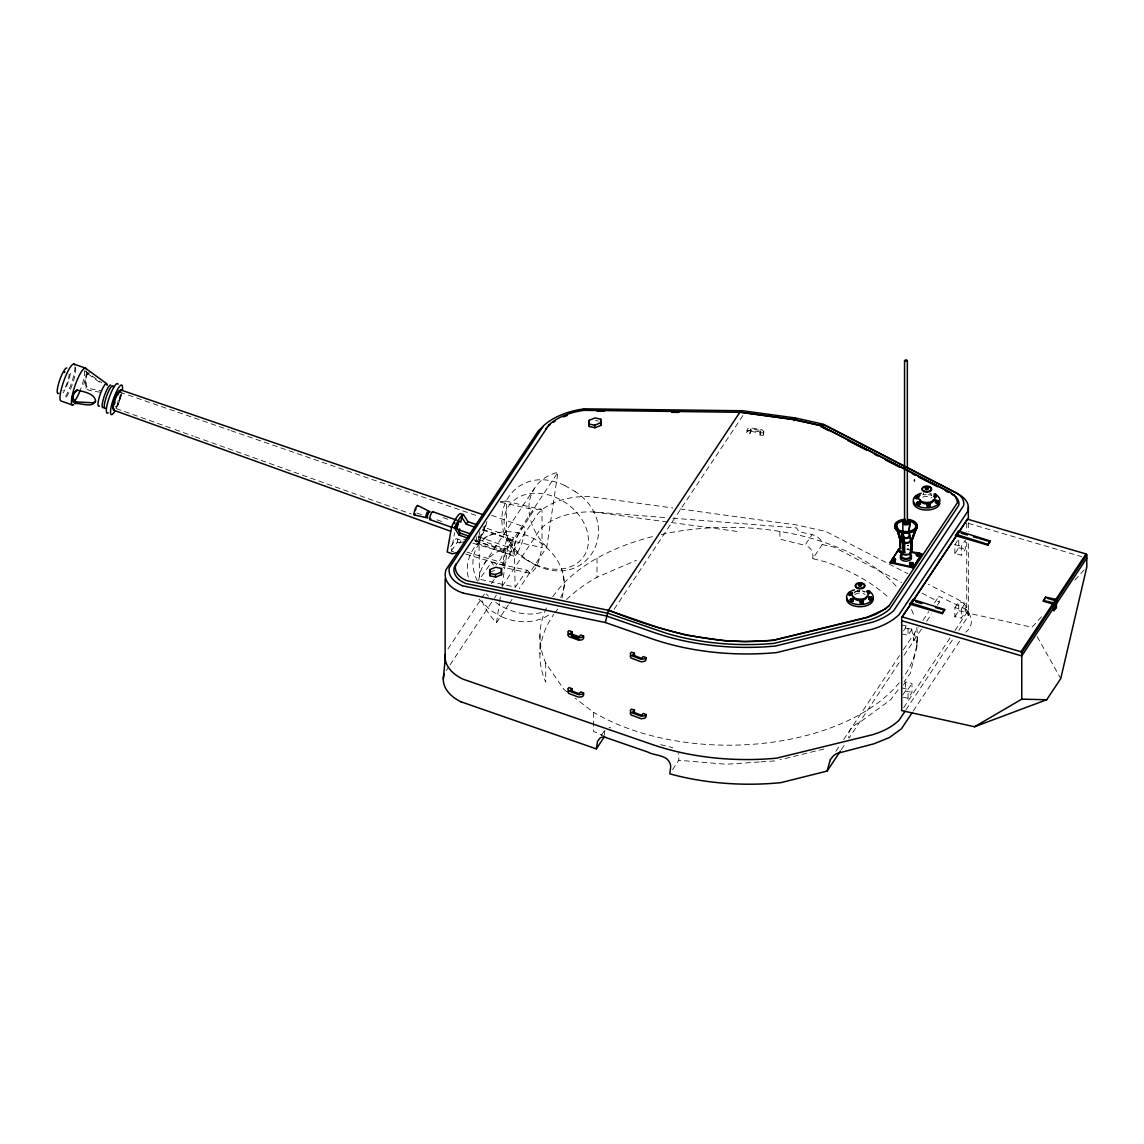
<?xml version="1.0" encoding="UTF-8"?>
<svg xmlns="http://www.w3.org/2000/svg" width="1144" height="1144" viewBox="0 0 1144 1144"><rect width="100%" height="100%" fill="white"/><g stroke="black" fill="none" stroke-linecap="round" stroke-linejoin="round"><path stroke-width="0.75" stroke-dasharray="5 3.75" d="M746.746 432.818L747.447 428.886L750.535 427.842L761.961 429.744L763.849 431.603L763.162 435.535L759.988 435.006L760.903 430.559L750.936 428.9L750.035 433.361L746.746 432.818L747.347 431.359L750.45 430.33L761.875 432.217L763.763 434.091M750.035 433.361L750.936 428.9M759.988 435.006L760.903 430.559M763.162 435.535L763.849 431.603M478.907 536.75L479.565 579.25L515.315 587.158L527.041 570.184L491.491 562.305L479.565 579.25M479.021 535.721L479.879 531.545M482.053 600.8A58.273 44.416 33.6 0 0 496.51 622.736L499.37 603.589M499.628 601.844L500.414 596.625M501.973 586.186L507.679 547.919L557.929 472.329L546.775 547.147L519.176 588.645M453.596 551.851L451.337 551.065L454.583 532.746M451.337 551.065L457.285 542.113L458.172 537.108M465.651 554.039L502.402 565.079L504.876 551.208L506.148 549.277L476.705 538.91M502.402 565.079L503.689 563.148L506.148 549.277M472.887 543.171L509.638 554.211L512.097 540.34L513.799 537.78L482.711 526.826M509.638 554.211L511.325 551.651L513.799 537.78M500.357 501.63L505.534 501.015L506.206 501.801A7.422 2.174 -77.5 0 1 506.506 504.189L506.506 539.725C504.49 548.462 502.945 558.587 496.053 564.936M505.534 501.015L541.741 509.681A7.422 2.174 -77.5 0 1 542.042 512.069L542.042 547.604C539.668 556.341 538.752 568.325 530.23 573.287L503.16 567.281M917.259 637.737L917.259 645.431L910.181 673.573L904.032 681.824M562.09 597.883L564.564 584.484L562.648 572.329M856.856 590.947L857.914 591.577L859.787 590.518M87.874 372.987L85.085 378.063L85.657 388.102L89.232 390.433L99.785 392.178M87.259 373.573L85.757 379.651L86.701 386.543L90.304 388.817L100.715 390.79M86.3 375.003L89.346 372.529M85.657 388.102L86.701 386.543M450.736 546.603L456.084 538.538L461.246 540.354L466.237 539.053M457.285 542.113L459.545 542.914L461.246 540.354M483.998 564.235L534.248 488.645M541.069 508.894L534.219 509.709L515.715 538.466L514.357 546.589L515.1 587.115M447.976 648.905L484.47 594.008M491.377 583.626L494.337 579.179M503.217 565.822L537.737 513.899A54.554 31.503 0 0 1 589.947 496.596L672.944 507.993M446.174 670.684L449.12 666.237M450.107 664.764L493.407 599.642M494.394 598.169L496.353 595.209M502.259 586.329L539.653 530.087A57.229 33.033 0 0 1 566.738 514.843A55.47 32.032 0 0 1 593.25 511.926L665.736 517.631M496.51 622.736L508.336 604.947M509.323 603.46L512.283 599.013M614.185 609.194L743.099 415.286M601.201 735.549L605.562 728.985M779.908 531.445L779.908 539.139L804.918 545.345L812.083 534.577L817.245 536.708L820.82 540.054L822.236 544.544L812.841 558.687L825.153 561.733A188.674 108.923 0 0 1 889.732 598.655M672.515 769.74L678.807 760.274L678.807 755.941A8.451 6.835 14.1 0 0 678.135 753.195M954.854 553.71L954.854 544.73L958.786 538.795L958.786 547.776L954.854 553.71L961.332 555.14L965.279 549.22L965.279 540.24L961.332 546.16L961.332 555.14M903.517 630.916L905.49 627.942L905.49 624.953M901.543 633.876L908.036 635.306L911.968 629.386L911.968 626.397M835.921 751.236L839.796 745.402M843.686 739.553L899.484 655.626M903.402 649.735L918.074 627.684M922.922 620.391L928.728 611.64M934.548 602.888L938.423 597.054M841.341 749.663L845.144 743.943M899.155 662.705L848.934 738.237C846.774 730.129 854.225 724.71 860.531 721.778L890.718 699.699L899.928 687.315M904.089 655.298L921.764 628.699M926.669 621.335L931.559 613.971M937.436 605.133L939.396 602.187L938.223 597.382A10.367 3.403 40.3 0 1 939.624 596.596L961.332 607.035C971.27 611.025 975.689 624.867 965.693 632.131M903.517 684.927L905.49 681.967L911.968 683.397L911.968 692.377L908.036 698.312L901.543 696.868L905.49 690.947L905.49 681.967M954.854 607.721L958.786 601.801L965.279 603.231L965.279 612.212L961.332 618.146L954.854 616.702L954.854 607.721L961.332 609.166L965.279 603.231M954.854 616.702L958.786 610.782L958.786 601.801M908.036 698.312L908.036 689.332L911.968 683.397M903.674 707.635L949.992 637.994M954.911 630.573L966.737 612.798L966.737 542.285M905.991 709.809L953.896 637.766M958.786 630.415L967.581 617.188A31.803 18.361 0 0 0 958.272 599.713L928.327 584.269M913.269 710.967L959.759 641.055M1041.483 616.773L1031.945 627.241L966.737 612.798M1074.874 580.122L1084.412 569.655M548.619 615.086C534.448 624.138 516.101 623.337 501.186 616.573M566.509 599.585A188.674 108.923 0 0 1 597.011 577.262L636.493 560.26M823.866 749.034L780.051 759.745M490.261 572.143L494.723 570.356M459.545 542.914L464.536 541.598M495.738 533.247C475.89 537.265 462.991 559.259 468.668 578.578M924.652 494.909L926.111 494.694M759.244 761.99L726.054 764.249L678.807 760.274M760.989 761.861L774.974 760.917M672.801 518.189L796.567 527.927L798.812 531.631L812.083 534.577M593.25 511.926L740.583 531.917M680.008 508.966L796.567 524.967L825.868 531.459L907.836 573.716M746.832 430.33L750.121 430.873M760.088 432.532L763.248 433.047M750.85 431.388L760.817 433.033M595.466 420.463L598.326 421.092M954.854 544.73L961.332 546.16M958.786 547.776L965.279 549.22M822.236 544.544L834.09 547.175L901.672 582.482M500.371 502.202L534.219 509.709M958.786 610.782L965.279 612.212M901.543 624.896L908.036 626.34L908.036 635.306M506.506 539.725L542.042 547.604M905.49 627.942L911.968 629.386M901.543 687.887L908.036 689.332M905.49 690.947L911.968 692.377M530.23 573.287L527.041 570.184M660.66 744.644L670.741 747.161A8.623 6.464 36.7 0 1 672.801 747.904M968.425 523.38L1081.724 556.627M474.588 540.626L511.325 551.651M466.938 552.123L503.689 563.148M416.759 513.07L421.836 514.686M564.922 485.614C511.039 459.602 476.719 526.54 524.724 558.815L524.796 558.858M535.421 565.064C589.317 591.091 623.623 524.138 575.632 491.877L575.546 491.82M120.034 392.235L229.372 430.072M231.045 430.659L237.78 432.99M239.453 433.562L478.306 516.23M491.62 515.315L524.109 526.755M482.725 529.3L510.853 539.21A4.204 0.858 -70.6 0 1 509.366 545.516A4.204 0.858 -70.6 0 1 508.05 544.787A4.204 0.858 -70.6 0 1 510.853 539.21M482.654 529.958L512.097 540.34M443.143 517.631L449.535 519.876M436.937 519.819L443.329 522.079M478.221 536.636L507.993 547.132M475.418 540.84L504.876 551.208M476.576 542.971L513.942 556.127M116.259 408.58L173.259 428.943M174.932 429.543L181.639 431.946M183.312 432.546L193.365 436.136M195.038 436.736L201.744 439.139M203.417 439.739L411.254 514.028M473.973 539.611L477.334 540.812M604.618 736.407L593.407 731.302L593.407 712.24L575.175 698.126M922.107 593.15L939.396 602.187M564.621 485.442L575.632 491.877M524.724 558.815L535.721 565.236M478.95 599.056L490.476 610.31L501.487 616.745M88.302 374.102L101.459 383.655M85.042 370.985L101.959 382.897M566.752 691.619L563.949 689.446L545.717 663.034A188.674 108.923 0 0 1 547.047 606.649M493.45 565.122L491.491 562.305M969.125 613.613L966.036 609.194L968.339 615.4L968.339 542.042M1037.179 636.579L1060.745 678.592M917.259 645.431L914.328 633.519L913.927 640.483L911.496 628.557A188.674 108.923 0 0 0 910.081 625.525M968.339 522.679L968.339 531.488M966.737 522.894L966.737 531.703M961.332 609.166L961.332 618.146M923.594 492.807L923.594 494.279M859.373 589.889L859.373 591.362M857.914 590.104L857.914 591.577M812.841 558.687L812.841 554.339A8.623 6.464 36.7 0 0 804.918 545.345M604.618 734.963L604.618 732.074A8.28 5.305 53.8 0 1 604.861 730.358M597.011 558.201L597.011 577.262M545.717 663.034L545.717 682.096A188.674 108.923 0 0 1 553.782 614.371M539.954 634.791L539.954 653.853M906.82 549.306A4.419 2.545 0 0 1 909.623 550.393M554.783 612.984A188.674 108.923 0 0 1 557.972 608.851M907.049 548.662A5.548 3.203 0 0 1 909.623 549.406M608.98 727.57A9.395 6.02 53.8 0 1 610.767 727.913M916.701 627.698A188.674 108.923 0 0 1 903.431 677.219M899.241 682.753A188.674 108.923 0 0 1 593.407 712.24M552.809 596.71A188.674 108.923 0 0 1 652.838 536.507M661.346 534.491A188.674 108.923 0 0 1 897.096 587.258M911.496 609.495A188.674 108.923 0 0 1 914.514 617.674M929.743 493.321A8.208 4.748 0 0 1 931.631 493.922M922.665 497.211A6.564 3.789 0 0 1 931.917 497.769M922.665 494.809A6.564 3.789 0 0 1 924.137 494.279M930.673 494.68A6.564 3.789 0 0 1 931.917 495.366M928.013 494.737A13.299 7.679 0 0 1 931.388 495.209M541.384 612.512A48.892 37.266 33.6 0 1 495.738 602.402M488.459 596.224A48.892 37.266 33.6 0 1 486.286 593.965M477.448 581.095A48.892 37.266 33.6 0 1 517.274 532.689A48.892 37.266 33.6 0 1 560.732 597.511M486.915 521.507A15.544 3.175 -70.6 0 1 480.28 539.124A15.544 3.175 -70.6 0 1 475.689 540.669M485.371 525.582A13.27 2.703 -70.6 0 1 479.25 539.41A13.27 2.703 -70.6 0 1 476.705 536.75M546.775 547.147A58.273 44.416 33.6 0 1 557.929 472.329M478.793 580.637A58.273 44.416 33.6 0 1 507.679 547.919M484.541 526.183A10.282 2.102 -70.6 0 1 480.251 536.25A10.282 2.102 -70.6 0 1 477.72 536.479M120.949 395.424A10.739 2.188 -70.6 0 1 117.432 405.577M120.42 394.794A8.337 1.702 -70.6 0 1 117.403 404.347M116.574 405.92A8.337 1.702 -70.6 0 1 115.787 407.092M69.126 374.059A9.724 1.988 -70.6 0 1 66.924 383.426A9.724 1.988 -70.6 0 1 62.834 390.79M120.335 394.608A7.05 1.444 -70.6 0 1 117.003 405.133M116.345 406.134A7.05 1.444 -70.6 0 1 115.773 406.721M74.989 366.967A19.562 3.99 -70.6 0 1 63.907 398.956M70.356 373.344A13.27 2.703 -70.6 0 1 62.977 392.95M120.864 396.038A9.567 1.959 -70.6 0 1 115.887 408.251M121.807 392.993A15.658 3.189 -70.6 0 1 116.688 407.793M118.447 400.228A9.567 1.959 -70.6 0 1 117.56 402.559M86.415 370.985A19.562 3.99 -70.6 0 1 82.854 387.401M75.418 367.582A17.217 3.518 -70.6 0 1 72.544 383.841A17.217 3.518 -70.6 0 1 64.536 399.013M84.341 370.727A17.217 3.518 -70.6 0 1 79.894 391.162M853.939 593.064A6.564 3.789 0 0 1 865.179 592.034M854.754 594.594A6.564 3.789 0 0 1 865.179 594.437M854.482 592.02A13.299 7.679 0 0 1 864.664 591.877M907.378 545.531L908.508 545.788L907.378 545.531M509.738 541.57A45.159 34.42 33.6 0 0 582.768 557.757A45.159 34.42 33.6 0 0 546.26 494.351A45.159 34.42 33.6 0 0 509.738 541.57M517.646 552.295A15.544 3.175 -70.6 0 0 524.738 527.427A15.544 3.175 -70.6 0 0 514.686 544.615A15.544 3.175 -70.6 0 0 517.646 552.295"/><path stroke-width="1.5" d="M571.914 634.205L572 631.717L569.097 630.63L567.781 631.903L568.682 633.976L578.793 637.751L582.296 637.308L583.612 636.05L580.809 635.006L579.021 636.722L570.212 633.433L572 631.717M571.914 691.133L572 688.659L569.097 687.573L567.781 688.831L568.682 690.919L578.793 694.694L582.296 694.251L583.612 692.978L580.809 691.934L579.021 693.664L570.212 690.375L572 688.659M583.612 636.05L583.526 638.524L582.21 639.782L578.692 640.225L568.597 636.464L567.696 634.377M583.612 692.978L583.526 695.466L582.21 696.725L578.692 697.168L568.597 693.407L567.696 691.319M634.362 655.755L634.448 653.267L631.545 652.194L630.23 653.453L631.13 655.541L641.226 659.302L644.744 658.858L646.06 657.6L643.257 656.556L641.469 658.272L632.661 654.997L634.448 653.267M634.362 712.698L634.448 710.209L631.545 709.137L630.23 710.395L631.13 712.483L641.226 716.244L644.744 715.801L646.06 714.542L643.257 713.498L641.469 715.214L632.661 711.94L634.448 710.209M646.06 657.6L645.96 660.088L644.658 661.346L641.14 661.79L631.03 658.029L630.144 655.941M646.06 714.542L645.96 717.031L644.658 718.289L641.14 718.732L631.03 714.957L630.144 712.884M489.603 573.273L489.846 569.612L495.795 567.224L501.501 568.496L501.658 574.674L495.709 577.062L490.018 575.789L489.603 573.273L495.309 574.531L501.258 572.143L501.501 568.496M490.018 575.789L490.175 573.358M588.874 423.966L589.117 420.32L595.066 417.932L600.757 419.204L600.929 425.382L594.98 427.77L589.274 426.498L588.874 423.966L594.565 425.239L600.514 422.851L600.757 419.204M589.274 426.498L589.117 420.32M1043.357 601.243L1045.688 597.096L1056.212 599.47L1056.813 601.101L1054.539 604.518L1043.357 601.243L1045.688 597.096M1054.539 604.518L1053.939 602.888L1043.414 600.514M909.981 604.161L910.753 602.917L942.427 612.912L944.687 609.495L912.841 599.47L909.923 604.146L942.356 613.627L944.687 609.495M942.356 613.627L942.427 612.912M955.483 535.635L956.298 534.42L987.973 544.401L990.246 540.983L958.386 530.973L955.483 535.635L987.901 545.13L990.246 540.983M987.901 545.13L987.973 544.401M443.271 678.85L445.373 657.328M455.498 565.393A38.596 20.406 -9.2 0 0 466.723 580.651L608.365 610.31L658.343 627.556L685.642 635.134L724.61 640.754L744.673 641.569L773.573 640.368L867.066 617.546L875.732 614.385L883.368 609.995L867.066 617.288L773.573 640.125C716.845 646.331 660.517 631.259 608.365 610.052L605.319 622.508L652.766 639.081A184.57 106.564 0 0 0 776.533 652.581L871.885 629.3A65.794 37.981 0 0 0 899.155 614.514L967.581 511.597A31.803 18.361 0 0 0 958.272 494.122L825.868 425.868L820.691 424.724M908.679 524.124L909.051 520.577M908.851 531.788L910.181 520.835L909.065 531.459M904.546 360.646L905.862 359.788L907.349 360.546L907.349 523.037L906.034 523.895L904.546 523.137L904.546 360.646L906.034 361.404L907.349 360.546M904.546 523.137L905.505 522.322M461.103 701.83L596.324 748.877L597.568 741.326L599.999 738.094A8.037 6.85 68.6 0 1 604.647 737.122L647.618 751.994C654.854 755.969 666.823 754.482 670.127 763.62A9.953 8.909 65.1 0 1 670.656 767.166L669.812 773.802L673.93 774.946A185.414 107.05 0 0 0 780.952 782.639L827.098 771.07L840.397 751.093M476.161 524.524L467.982 521.65L463.42 514.586L460.517 513.556A23.209 4.733 -70.6 0 0 451.594 526.984L447.161 551.966L452.323 553.782L458.973 552.037M459.059 532.117L459.645 528.785M460.832 522.122L461.718 517.131L463.42 514.586A23.209 4.733 -70.6 0 0 454.483 527.999L459.059 535.063L468.868 538.524M827.098 771.07L830.287 759.73M455.555 565.393L455.913 563.963M415.258 510.567L415.944 508.837M911.082 541.427L915.443 528.957L916.444 528.428L911.639 541.555L911.639 550.55L911.082 541.427L915.872 528.313M911.639 541.555L916.444 528.428M458.158 523.952L457.357 526.926M848.605 593.393L849.005 592.549L851.522 592.964L851.122 595.28L849.663 595.495L848.605 593.393L849.663 594.022L851.522 592.964M848.605 594.866L849.005 592.549M850.349 599.485L852.223 598.426L853.281 599.056L852.866 601.372L851.408 601.587L850.349 599.485L851.408 600.099L853.281 599.056M850.349 600.957L850.764 598.641M860.359 601.644L860.76 600.814L863.277 601.215L862.876 603.531L860.359 603.131L860.359 601.644L862.876 602.059L863.277 601.215M860.359 603.131L860.76 600.814M915.343 496.725L917.202 495.667L918.26 496.296L917.86 498.612L915.343 498.198L915.343 496.725L917.86 497.139L918.26 496.296M869.383 592.049L868.739 590.59L867.266 590.804L867.924 592.263L869.383 592.049L869.383 593.536L867.924 593.75L867.924 592.263M915.343 498.198L915.743 495.881M869.383 593.536L869.783 591.219M868.611 597.726L870.484 596.682L871.542 597.297L871.127 599.613L869.669 599.828L868.611 597.726L869.669 598.355L871.542 597.297M868.611 599.213L869.025 596.896M917.088 502.817L917.502 501.973L920.019 502.373L919.604 504.704L918.146 504.919L917.088 502.817L918.146 503.431L920.019 502.373M917.088 504.289L917.502 501.973M927.098 504.976L927.498 504.147L930.015 504.547L929.614 506.863L927.098 506.463L927.098 504.976L929.614 505.391L930.015 504.547M936.121 495.381L935.463 493.922L934.004 494.137L934.648 495.595L936.121 495.381L936.121 496.868L933.604 496.453M936.121 496.868L936.521 494.551M935.349 501.058L935.749 500.228L938.266 500.629L937.865 502.945L936.407 503.16L935.349 501.058L936.407 501.687L938.266 500.629M935.349 502.545L935.749 500.228M793.779 420.62L795.209 417.946L823.451 424.209L956.813 493.078A27.241 15.73 0 0 1 963.548 505.719L893.678 610.682A61.233 35.35 0 0 1 872.429 622.207L775.317 646.074L765.45 646.832A180.066 103.961 0 0 1 655.04 632.846L606.306 615.972L462.333 585.728M830.401 759.544L832.989 756.298A17.947 16.631 -69.4 0 1 836.564 753.581L873.902 743.814L889.517 737.48L901.4 728.828L912.283 712.469M75.404 403.517C81.153 402.917 93.894 408.68 95.524 400.357C93.865 393.221 83.555 391.763 77.62 390.175C72.916 392.449 69.269 400.729 75.404 403.517L76.448 401.944L92.735 402.774L95.653 401.644M459.059 535.063L460.331 533.147L455.77 526.083L454.483 527.999L451.594 526.984M474.474 527.069L466.28 524.195L467.982 521.65M537.737 431.774L446.003 569.755A49.836 26.341 -9.2 0 0 463.077 593.035M608.365 610.31L740.011 412.054L793.264 419.362L819.962 425.282L950.564 492.606L954.053 495.295L951.894 493.636M596.324 748.877L604.618 736.407M895.452 524.839L896.453 524.324L900.814 538.724L900.385 548.362L899.827 539.239L895.452 524.839L900.385 539.367L900.385 548.362M904.518 552.609L903.059 532.375L904.732 543.286L904.518 552.609L903.388 552.352L901.93 532.117M899.827 539.239L896.367 525.797M911.954 551.737L921.749 553.91L912.984 567.824L890.146 562.776L899.184 548.648L900.971 548.476M890.146 562.776L898.912 548.848M899.827 548.248L900.256 538.595M891.934 561.275L892.592 558.572L895.509 559.216L894.865 561.918L893.078 562.076L891.934 559.545L893.078 560.36L895.509 559.216M901.472 551.994L898.54 551.337L899.184 548.648M903.388 552.352L903.603 543.028L902.173 533.676M911.082 550.421L911.511 540.769M911.639 550.55L912.068 540.897M909.551 563.449L910.195 562.476L913.126 563.12L912.483 565.822L910.696 565.98L909.551 563.449L910.696 564.264L913.126 563.12M916.158 553.524L916.802 552.552L919.733 553.196L919.075 555.898L917.288 556.056L916.158 553.524L917.288 554.339L919.733 553.196M909.551 565.179L910.195 562.476M916.158 555.24L916.802 552.552M912.984 567.824L921.749 553.91M889.102 605.705L885.056 609.08L889.102 605.705L956.77 503.675C959.301 502.902 953.009 492.249 956.727 498.856M901.701 617.503L967.481 519.162L1086.014 553.953L1086.8 554.983L1086.8 567.038L1060.745 678.592L1046.688 699.742L974.559 726.755L901.701 710.61L901.701 617.503L911.31 603.632M913.284 600.672L956.641 535.463M958.601 532.503L967.481 519.162M911.396 603.832L913.67 600.414M956.942 535.321L959.215 531.903M905.018 711.282L899.155 720.105A65.794 37.981 0 0 1 871.885 734.891L776.533 758.172A184.57 106.564 0 0 1 652.766 744.673L462.848 679.107A49.578 28.629 0 0 1 445.373 654.382M974.559 726.755L1021.764 699.156L1021.764 652.795L1020.977 651.751L1052.737 603.989M1053.195 603.388L1086.014 553.953M1053.638 610.538L1053.638 604.132L1055.683 601.043L1055.683 607.45L1053.638 610.538L1056.412 607.607L1056.412 601.201M1021.764 652.795L1055.683 601.773M1056.656 600.314L1086.8 554.983M1053.638 608.007L1021.764 655.927L901.701 620.692M1055.683 604.919L1086.8 558.129M548.848 425.053L454.111 567.538A40.383 21.35 -9.2 0 0 465.794 583.497L608.065 613.327L666.452 633.318A175.175 101.144 0 0 0 764.95 644.058L774.045 643.357L870.055 619.776A56.399 32.561 0 0 0 889.617 609.166L958.758 505.348A22.408 12.927 0 0 0 953.224 494.937L951.794 494.094M545.631 428.914L547.676 426.755A45.345 23.967 -9.2 0 1 550.178 424.538M77.234 389.689C73.245 392.321 70.756 399.714 76.448 401.944M883.368 610.238L885.056 608.822M850.764 600.114L852.223 599.899M584.298 408.851L742.742 410.753L795.209 417.946M950.564 492.606L819.962 425.525L793.264 419.605L740.011 412.298L584.198 410.324A43.543 23.023 -9.2 0 0 548.805 425.039M597.182 411.168L604.289 411.268M671.757 412.312L678.864 412.412M1021.764 699.156L1046.688 699.742M463.005 593.078L605.319 622.508M908.836 520.906L909.966 521.149M901.715 532.446L902.845 532.704M903.603 543.028L904.732 543.286M903.388 543.357L904.518 543.614M911.954 552.481L915.229 553.21M918.489 553.925L921.749 554.654M903.603 552.037L904.732 552.28M890.146 562.033L912.984 567.095M1056.527 601.029L1054.482 604.504M1053.638 604.132L1054.353 610.696M1055.683 607.45L1056.412 607.607M414.199 514.929L425.968 517.56M961.117 533.204L967.366 535.034M973.43 536.808L977.934 538.123M979.436 538.567L990.175 541.713M1047.189 598.283L1055.011 600.571M915.572 601.715L921.821 603.546M935.42 607.521L944.629 610.21M902.444 616.973L1020.977 651.751M120.821 389.961L482.639 514.586M73.874 364.078L85.299 368.096L106.521 383.569A12.012 2.445 -70.6 0 0 99.685 395.896A12.012 2.445 -70.6 0 0 99.428 406.006M432.661 511.668L456.671 520.12M429.801 519.576L452.209 527.47M458.358 529.643L469.941 533.719M460.331 533.147L468.511 536.021M72.515 405.047L61.09 401.029A19.562 3.99 -70.6 0 1 64.407 379.322A19.562 3.99 -70.6 0 1 74.675 364.922M113.799 410.253L450.522 531.188M571.6 636.464L578.936 639.21M906.563 522.365L907.349 523.037M417.603 505.491L428.385 510.839M820.906 426.626L828.785 430.687M847.704 440.44L866.637 450.207M874.516 454.268L877.677 455.884M885.556 459.959L899.756 467.267M912.369 473.773L915.529 475.403M918.675 477.034L937.594 486.786M945.487 490.847L948.633 492.478M937.222 501.487L938.266 502.116M918.26 497.769L917.202 495.667M920.019 503.861L918.961 501.758M868.739 592.063L869.783 592.692M851.522 594.437L850.478 592.335M862.233 602.073L863.277 602.702M925.896 487.272L927.712 488.559M913.126 564.85L911.997 562.305M859.158 583.941L860.974 585.227M954.053 495.037L954.94 496.196M461.718 517.131L466.28 524.195M600.514 422.851L600.929 425.382M594.565 425.239L594.98 427.77M501.258 572.143L501.658 574.674M495.309 574.531L495.709 577.062M489.846 569.612L490.261 572.143M968.339 506.849L968.339 519.162M937.865 501.472L937.865 502.945M936.407 501.687L936.407 503.16M935.463 493.922L935.463 495.395M934.648 495.595L934.648 497.082M929.614 505.391L929.614 506.863M928.957 503.932L928.957 505.405M928.141 505.605L928.141 507.078M927.498 504.147L927.498 505.619M919.604 503.217L919.604 504.704M919.075 554.168L919.075 555.898M918.146 503.431L918.146 504.919M917.86 497.139L917.86 498.612M917.288 554.339L917.288 556.056M916.387 497.354L916.387 498.827M914.456 479.751L914.456 481.109M912.483 564.092L912.483 565.822M910.696 564.264L910.696 565.98M902.831 523.208L902.831 531.216M899.67 552.152L898.54 549.62L898.54 551.337M894.865 560.188L894.865 561.918M894.379 558.401L894.379 560.131M893.078 560.36L893.078 562.076M871.127 598.14L871.127 599.613M870.484 596.682L870.484 598.155M869.669 598.355L869.669 599.828M862.876 602.059L862.876 603.531M861.418 602.273L861.418 603.746M852.866 599.885L852.866 601.372M851.408 600.099L851.408 601.587M851.122 593.808L851.122 595.28M849.663 594.022L849.663 595.495M445.145 578.893L445.145 656.899M584.298 408.894A50.193 26.541 -9.2 0 0 543.5 425.811L449.263 567.824A45.245 23.924 -9.2 0 0 462.362 585.699M461.032 701.887A51.28 29.615 0 0 1 444.315 673.659M910.138 555.183A4.419 2.545 0 0 1 905.648 558.544A4.419 2.545 0 0 1 902.001 554.869M537.623 431.76A54.798 28.972 -9.2 0 1 543.357 426.326M553.053 422.436A45.345 23.967 -9.2 0 1 555.155 421.106M563.434 416.945A45.345 23.967 -9.2 0 1 567.367 415.444M910.352 551.651A4.419 2.545 0 0 1 909.265 553.496M907.364 554.225A4.419 2.545 0 0 1 905.076 554.311M903.031 553.725A4.419 2.545 0 0 1 901.543 551.966M910.138 539.282A4.419 2.545 0 0 1 905.648 542.642A4.419 2.545 0 0 1 902.001 538.967M908.179 519.405A11.311 6.535 0 0 1 915.057 529.672A11.311 6.535 0 0 1 896.024 528.928A11.311 6.535 0 0 1 905.233 519.29M908.179 520.263A11.311 6.535 0 0 1 915.6 530.072A11.311 6.535 0 0 1 897.111 530.744A11.311 6.535 0 0 1 902.344 520.477M907.936 520.105A10.053 5.806 0 0 1 914.042 529.243A10.053 5.806 0 0 1 897.125 528.585A10.053 5.806 0 0 1 905.319 520.005M907.936 520.978A10.053 5.806 0 0 1 913.498 530.501M909.151 532.174A10.053 5.806 0 0 1 903.96 532.36M901.472 531.874A10.053 5.806 0 0 1 896.095 525.525A10.053 5.806 0 0 1 905.319 520.877M908.865 534.005A4.419 2.545 0 0 1 908.994 537.751A4.419 2.545 0 0 1 902.502 537.494A4.419 2.545 0 0 1 903.503 533.79M908.908 535.335A3.117 1.802 0 0 1 905.733 537.709A3.117 1.802 0 0 1 903.145 535.106M906.563 521.321A3.117 1.802 0 0 1 908.465 524.167A3.117 1.802 0 0 1 903.202 523.952A3.117 1.802 0 0 1 905.748 521.292M911.21 550.779A5.548 3.203 0 0 1 905.576 555.012A5.548 3.203 0 0 1 900.971 550.378M909.623 537.694A5.548 3.203 0 0 1 910.109 542.227A5.548 3.203 0 0 1 902.273 542.499A5.548 3.203 0 0 1 901.787 537.98M909.637 553.582A5.591 3.217 0 0 1 910.138 558.129A5.591 3.217 0 0 1 902.259 558.415A5.591 3.217 0 0 1 901.758 553.868M911.239 556.942A5.591 3.217 0 0 1 905.576 561.189A5.591 3.217 0 0 1 900.943 556.542M933.289 499.571A6.564 3.789 0 0 1 926.983 503.946A6.564 3.789 0 0 1 920.276 499.756M936.965 495.423A13.299 7.679 0 0 1 934.062 506.62A13.299 7.679 0 0 1 914.986 503.975A13.299 7.679 0 0 1 921.22 493.236M939.853 503.174A13.299 7.679 0 0 1 925.239 510.009A13.299 7.679 0 0 1 913.398 501.572M927.326 487.973A1.444 0.829 0 0 1 927.97 489.246A1.444 0.829 0 0 1 925.682 489.274A1.444 0.829 0 0 1 926.225 488.002M929.586 487.215A4.719 2.731 0 0 1 930.859 490.833A4.719 2.731 0 0 1 924.738 491.877A4.719 2.731 0 0 1 922.393 488.445M922.979 487.83A4.719 2.731 0 0 1 923.837 487.301M926.068 486.729A4.719 2.731 0 0 1 927.298 486.715M934.305 495.824A8.208 4.748 0 0 1 925.954 502.459A8.208 4.748 0 0 1 920.162 494.966M456.556 528.814A4.204 0.858 -70.6 0 1 457.972 523.194A4.204 0.858 -70.6 0 1 459.745 521.893M430.759 518.718A4.204 0.858 -70.6 0 1 430.13 516.23A4.204 0.858 -70.6 0 1 432.804 511.911M415.343 513.913A5.019 1.03 -70.6 0 1 414.014 513.499A5.019 1.03 -70.6 0 1 416.144 507.092A5.019 1.03 -70.6 0 1 417.832 506.377M454.483 523.652A4.204 0.858 -70.6 0 1 454.883 522.651M114.486 410.024A10.739 2.188 -70.6 0 1 115.144 399.656A10.739 2.188 -70.6 0 1 121.264 390.419M103.603 407.478A12.012 2.445 -70.6 0 1 103.861 397.368A12.012 2.445 -70.6 0 1 110.696 385.042M107.007 384.098A12.012 2.445 -70.6 0 1 107.193 385.342M73.745 404.633A19.562 3.99 -70.6 0 1 74.975 385.757A19.562 3.99 -70.6 0 1 86.1 368.94M58.83 393.25A13.528 2.76 -70.6 0 1 59.116 381.853A13.528 2.76 -70.6 0 1 66.824 367.968M64.164 372.601A9.724 1.988 -70.6 0 1 64.965 371.771M114.4 404.39A9.567 1.959 -70.6 0 1 114.958 402.173M117.517 395.352A9.567 1.959 -70.6 0 1 120.763 391.176M113.985 408.665A9.567 1.959 -70.6 0 1 115.015 398.241A9.567 1.959 -70.6 0 1 120.191 392.192M115.129 410.753A15.658 3.189 -70.6 0 1 110.668 409.824A15.658 3.189 -70.6 0 1 117.903 388.903A15.658 3.189 -70.6 0 1 122.365 389.832M108.208 412.812A15.658 3.189 -70.6 0 1 109.18 397.697A15.658 3.189 -70.6 0 1 118.089 384.227M105.677 408.208A12.012 2.445 -70.6 0 1 106.964 395.138A12.012 2.445 -70.6 0 1 113.456 387.559M79.894 391.162A17.217 3.518 -70.6 0 1 74.861 400.7M426.769 516.831A3.575 0.729 -70.6 0 1 425.868 516.316A3.575 0.729 -70.6 0 1 427.57 511.568A3.575 0.729 -70.6 0 1 428.485 512.069M427.87 517.789A3.575 0.729 -70.6 0 1 427.956 514.328A3.575 0.729 -70.6 0 1 429.972 511.969M866.566 596.238A6.564 3.789 0 0 1 860.245 600.614A6.564 3.789 0 0 1 853.538 596.424M870.226 592.091A13.299 7.679 0 0 1 867.338 603.288A13.299 7.679 0 0 1 848.262 600.643A13.299 7.679 0 0 1 854.482 589.904M873.029 597.84A13.299 7.679 0 0 1 860.245 606.72A13.299 7.679 0 0 1 846.66 598.24M860.917 584.756A1.444 0.829 0 0 1 860.974 586.071A1.444 0.829 0 0 1 858.758 585.757A1.444 0.829 0 0 1 859.845 584.598M860.56 583.383A4.719 2.731 0 0 1 864.607 586.843A4.719 2.731 0 0 1 858 588.545A4.719 2.731 0 0 1 856.241 584.498M857.099 583.969A4.719 2.731 0 0 1 858.143 583.597M866.451 591.434A8.208 4.748 0 0 1 861.361 599.098A8.208 4.748 0 0 1 852.409 592.721M924.023 490.962A4.719 2.731 0 0 0 931.502 489.046A4.719 2.731 0 0 0 924.881 486.272A4.719 2.731 0 0 0 924.023 490.962M925.954 488.588A1.444 0.829 0 0 0 928.242 488.002A1.444 0.829 0 0 0 926.225 487.158A1.444 0.829 0 0 0 925.954 488.588M857.299 587.63A4.719 2.731 0 0 0 864.764 585.714A4.719 2.731 0 0 0 858.143 582.939A4.719 2.731 0 0 0 857.299 587.63M859.23 585.256A1.444 0.829 0 0 0 861.504 584.67A1.444 0.829 0 0 0 859.487 583.826A1.444 0.829 0 0 0 859.23 585.256"/></g></svg>
